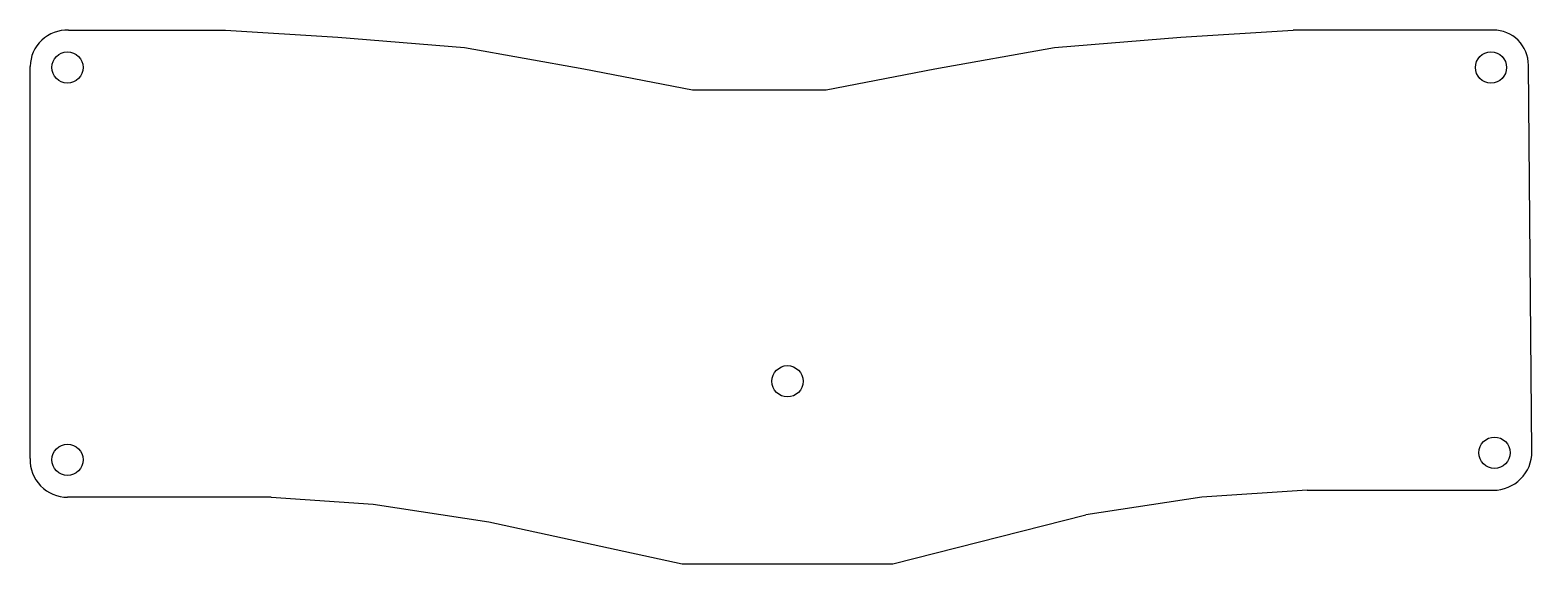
# Model space of a CAD drawing. Extents: x 11 to 266, y -108 to -18.
import ezdxf

# ---------------------------------------------------------------- set-up
doc = ezdxf.new("R2010")
doc.units = 0
doc.layers.add('BLACK', color=7, linetype='CONTINUOUS')

msp = doc.modelspace()

# ---------------------------------------------------------------- linework, layer by layer
at = {"layer": 'BLACK', "linetype": 'CONTINUOUS'}
for p, q in [((17.4407, -17.8707), (44.0532, -17.8594)), ((44.0532, -17.8594), (63.1032, -19.05)), ((63.1032, -19.05), (84.5344, -20.836)), ((184.547, -20.836), (205.978, -19.05)), ((205.978, -19.05), (225.028, -17.8594)), ((258.961, -17.8594), (225.028, -17.8594)), ((84.5344, -20.836), (104.775, -24.4078)), ((164.306, -24.4078), (184.547, -20.836)), ((10.917, -90.4937), (10.917, -24.011)), ((104.775, -24.4078), (123.23, -27.9797)), ((145.852, -27.9797), (164.306, -24.4078)), ((265.51, -89.2969), (264.914, -23.8125)), ((123.23, -27.9797), (145.852, -27.9797)), ((227.41, -95.8454), (209.55, -97.036)), ((227.41, -95.8454), (258.961, -95.8454)), ((51.7922, -97.036), (17.2641, -97.036)), ((51.7922, -97.036), (69.0563, -98.2266)), ((69.0563, -98.2266), (88.7016, -101.203)), ((209.55, -97.036), (189.905, -100.013)), ((88.7016, -101.203), (121.444, -108.347)), ((157.163, -108.347), (189.905, -100.013)), ((121.444, -108.347), (157.163, -108.347))]:
    msp.add_line(p, q, dxfattribs=at)
at = {"layer": 'BLACK'}
for centre in [(17.249, -24.2027), (258.564, -24.2095), (139.303, -77.3907), (17.2641, -90.686), (259.159, -89.495)]:
    msp.add_circle(centre, 2.65, dxfattribs=at)
for centre, radius, start, end in [((17.249, -24.2027), 6.3349, 88.2659, 178.266), ((258.961, -23.8125), 5.9531, -0.000192, 90.0004), ((17.2641, -90.686), 6.35, -181.736, -90), ((258.961, -89.297), 6.5484, -90.0004, 0.000437)]:
    msp.add_arc(centre, radius, start, end, dxfattribs=at)

doc.saveas('drawing.dxf')
